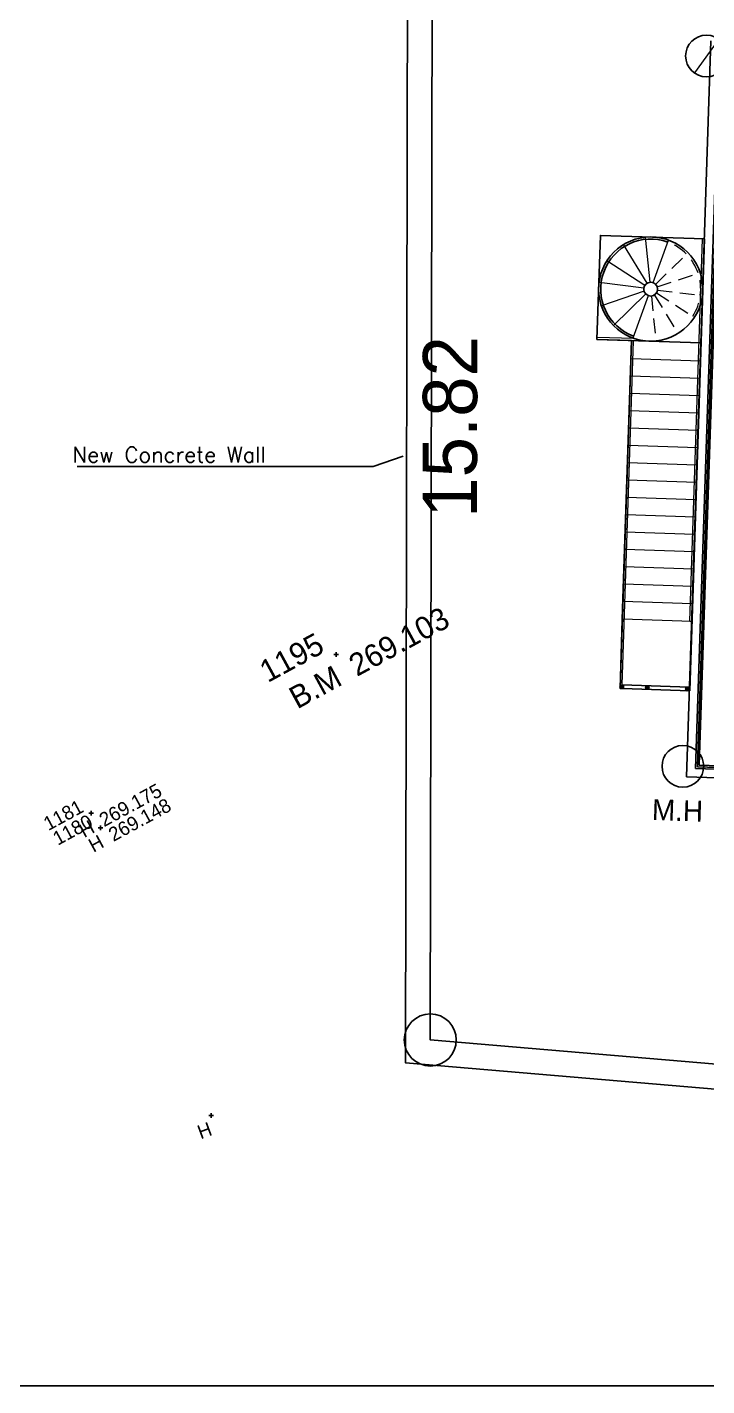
# Model space of a CAD drawing. Extents: x 152089 to 152185, y 180985 to 181226.
# Drawn here: x 152126.65 to 152135.42, y 181132.66 to 181150.18 of the extents above; entities that cross this region are included whole.
import ezdxf
from ezdxf.enums import TextEntityAlignment as Align

# ---------------------------------------------------------------- set-up
doc = ezdxf.new("R2010")
doc.units = 0
doc.header["$LTSCALE"] = 3
doc.header["$MEASUREMENT"] = 0
doc.header["$PDMODE"] = 2
doc.header["$PDSIZE"] = 0.03
for name, pattern in [('AUSGEZOGEN', [0]), ('HIDDEN', [9.525, 6.35, -3.175]), ('SOLID_LINE', [0]), ('VONLAYER', [0])]:
    doc.linetypes.add(name, pattern=pattern)
doc.layers.get('0').update_dxf_attribs({"linetype": 'CONTINUOUS'})
doc.layers.get('DEFPOINTS').update_dxf_attribs({"linetype": 'CONTINUOUS'})
doc.layers.add('dimentions', color=241, linetype='CONTINUOUS', lineweight=20)
for name, color, linetype in [('EBENE0', 7, 'AUSGEZOGEN'), ('ELEV', 1, 'CONTINUOUS'), ('HATSH', 252, 'CONTINUOUS'), ('Height', 7, 'CONTINUOUS'), ('LE', 141, 'CONTINUOUS'), ('Point Code', 7, 'CONTINUOUS'), ('Point ID', 7, 'CONTINUOUS'), ('Point_ID', 7, 'CONTINUOUS'), ('POLI', 3, 'CONTINUOUS'), ('Stairs', 231, 'CONTINUOUS'), ('TEXTS', 1, 'CONTINUOUS')]:
    doc.layers.add(name, color=color, linetype=linetype)
doc.styles.add('ROMANS', font='romans.shx')
doc.dimstyles.get("Standard").update_dxf_attribs({"dimtxt": 0.7, "dimasz": 4.572, "dimexe": 4.572, "dimexo": 1.5875, "dimgap": 0.01, "dimtad": 1, "dimzin": 0, "dimdsep": 46, "dimtxsty": 'Standard', "dimcen": 2.286, "dimse1": 1, "dimse2": 1, "dimsd1": 1, "dimsd2": 1, "dimadec": 0, "dimazin": 0, "dimtfac": 1, "dimtofl": 0, "dimtmove": 0, "dimatfit": 3, "dimfxl": 1, "dimtolj": 1, "dimtzin": 0, "dimarcsym": 0})

# ---------------------------------------------------------------- blocks, each defined once
blk = doc.blocks.new('*D151')
at = {"layer": 'DEFPOINTS', "color": 0, "transparency": 16777216}
for p in [(152131.851, 181137.117, 260.069), (152149.019, 181136.367), (152148.959, 181135.664, 260.069)]:
    blk.add_point(p, dxfattribs=at)
at = {"color": 0, "transparency": 16777216, "insert": (152140.495, 181137.452), "char_height": 0.7, "attachment_point": 5, "rotation": 355.1461}
blk.add_mtext('\\A1;17.17', dxfattribs=at)
blk = doc.blocks.new('*D152')
at = {"layer": 'DEFPOINTS', "color": 0, "transparency": 16777216}
for p in [(152131.879, 181152.934, 260.069), (152131.851, 181137.117, 260.069), (152132.456, 181137.116)]:
    blk.add_point(p, dxfattribs=at)
at = {"color": 0, "transparency": 16777216, "insert": (152132.11, 181145.025), "char_height": 0.7, "attachment_point": 5, "rotation": 89.8983}
blk.add_mtext('\\A1;15.82', dxfattribs=at)

msp = doc.modelspace()

# ---------------------------------------------------------------- hatches: boundary and pattern name
at = {"lineweight": 13}
h = msp.add_hatch(dxfattribs=at)
h.set_pattern_fill('ANSI36', color=8, scale=0.896)
h.set_pattern_definition([(45, (16058.4292, 38528.7486), (1.50868303, 5.53183777), [7.112, -1.4224, 0, -1.4224])])
h.paths.add_polyline_path([(152135.574, 181150.028, 0.612099), (152135.147, 181149.81, 0.240619), (152135.259, 181149.592)])
at = {"layer": 'Stairs', "linetype": 'VONLAYER'}
h = msp.add_hatch(color=256, dxfattribs=at)
edge = h.paths.add_edge_path()
edge.add_arc((152134.322, 181141.672), 0.0224, 0, 360)
h = msp.add_hatch(color=256, dxfattribs=at)
edge = h.paths.add_edge_path()
edge.add_arc((152134.652, 181141.663), 0.0224, 0, 360)
h = msp.add_hatch(color=256, dxfattribs=at)
edge = h.paths.add_edge_path()
edge.add_arc((152135.168, 181141.645), 0.0224, 0, 360)

# ---------------------------------------------------------------- linework, layer by layer
at = {"color": 9, "lineweight": 13}
msp.add_line((152135.574, 181150.028, -20.401), (152135.259, 181149.592, -20.401), dxfattribs=at)
at = {"color": 2}
msp.add_circle((152131.851, 181137.117, -344.028), 0.336, dxfattribs=at)
at = {"color": 0, "linetype": 'SOLID_LINE'}
for p in [(152130.636, 181142.09, -345.758), (152127.475, 181140.043, -345.066), (152127.595, 181139.853, -345.082), (152129.023, 181136.141, -344.697)]:
    msp.add_point(p, dxfattribs=at)
at = {"layer": 'dimentions'}
for p, q in [((152134.649, 181146.879, 206.417), (152134.345, 181147.376, 206.417)), ((152134.687, 181146.892, 206.417), (152134.628, 181147.471, 206.417)), ((152134.726, 181146.887, 206.417), (152134.925, 181147.434, 206.417)), ((152135.199, 181142.518, 206.417), (152135.363, 181147.453, 206.417)), ((152134.62, 181146.851, 206.417), (152134.131, 181147.167, 206.417)), ((152134.607, 181146.814, 206.417), (152134.029, 181146.886, 206.417)), ((152134.611, 181146.774, 206.417), (152134.059, 181146.588, 206.417)), ((152134.632, 181146.74, 206.417), (152134.215, 181146.333, 206.417)), ((152134.665, 181146.718, 206.417), (152134.466, 181146.171, 206.417)), ((152134.449, 181146.138, 206.417), (152134.002, 181146.153, 206.417)), ((152134.477, 181146.164, 206.417), (152134.003, 181146.18, 206.417)), ((152134.329, 181141.696, 206.417), (152134.476, 181146.137, 206.417)), ((152134.334, 181142.682, 206.417), (152134.449, 181146.138, 206.417)), ((152135.337, 181145.875, 206.417), (152134.442, 181145.905, 206.417)), ((152135.335, 181145.798, 206.417), (152135.29, 181144.455, 206.417)), ((152135.33, 181145.651, 206.417), (152134.434, 181145.681, 206.417)), ((152135.322, 181145.428, 206.417), (152134.427, 181145.457, 206.417)), ((152135.315, 181145.204, 206.417), (152134.419, 181145.234, 206.417)), ((152135.307, 181144.98, 206.417), (152134.412, 181145.01, 206.417)), ((152135.3, 181144.756, 206.417), (152134.404, 181144.786, 206.417)), ((152135.292, 181144.532, 206.417), (152134.397, 181144.562, 206.417)), ((152135.209, 181142.037, 206.417), (152135.29, 181144.455, 206.417)), ((152135.285, 181144.308, 206.417), (152134.39, 181144.338, 206.417)), ((152135.278, 181144.084, 206.417), (152134.382, 181144.114, 206.417)), ((152135.27, 181143.86, 206.417), (152134.375, 181143.89, 206.417)), ((152135.263, 181143.637, 206.417), (152134.367, 181143.666, 206.417)), ((152135.255, 181143.413, 206.417), (152134.36, 181143.442, 206.417)), ((152135.248, 181143.189, 206.417), (152134.352, 181143.219, 206.417)), ((152135.24, 181142.965, 206.417), (152134.345, 181142.995, 206.417)), ((152135.233, 181142.741, 206.417), (152134.337, 181142.771, 206.417)), ((152135.225, 181142.517, 206.417), (152134.33, 181142.547, 206.417))]:
    msp.add_line(p, q, dxfattribs=at)
at = {"layer": 'dimentions', "color": 1, "linetype": 'HIDDEN', "ltscale": 0.01}
for p, q in [((152134.76, 181146.865, 206.417), (152135.177, 181147.272, 206.417)), ((152134.781, 181146.831, 206.417), (152135.333, 181147.017, 206.417)), ((152134.705, 181146.713, 206.417), (152134.763, 181146.134, 206.417)), ((152134.743, 181146.726, 206.417), (152135.047, 181146.229, 206.417)), ((152134.743, 181146.726, 206.417), (152135.047, 181146.229, 206.417)), ((152134.771, 181146.754, 206.417), (152135.261, 181146.438, 206.417)), ((152134.785, 181146.791, 206.417), (152135.363, 181146.719, 206.417))]:
    msp.add_line(p, q, dxfattribs=at)
msp.add_arc((152134.696, 181146.803, 206.417), 0.645, 327.1797, 70.0368, dxfattribs=at)
at = {"layer": 'EBENE0', "color": 8, "linetype": 'AUSGEZOGEN'}
for p, q in [((152135.474, 181150.004, 206.417), (152135.159, 181140.512, 206.417)), ((152135.159, 181140.512, 206.417), (152144.651, 181140.196, 206.417)), ((152135.159, 181140.512, 206.417), (152144.651, 181140.196, 206.417))]:
    msp.add_line(p, q, dxfattribs=at)
at = {"layer": 'ELEV', "color": 8, "elevation": 206.417}
for points in [[(152135.274, 181140.62), (152135.583, 181149.888), (152144.851, 181149.58), (152144.543, 181140.312)], [(152135.298, 181140.642), (152135.604, 181149.865), (152144.828, 181149.558), (152144.521, 181140.335)], [(152135.321, 181140.663), (152135.626, 181149.842), (152144.805, 181149.537), (152144.5, 181140.358)]]:
    msp.add_lwpolyline(points, close=True, dxfattribs=at)
at = {"layer": 'HATSH', "elevation": -506.571}
msp.add_lwpolyline([(152131.502, 181144.649), (152131.116, 181144.514), (152127.296, 181144.514)], dxfattribs=at)
at = {"layer": 'Height', "color": 4, "linetype": 'SOLID_LINE', "elevation": -344.028, "flags": 128}
msp.add_lwpolyline([(152149.444, 181135.302), (152148.16, 181138.594), (152149.091, 181145.997), (152148.433, 181153.805), (152131.56, 181153.243), (152131.53, 181136.823)], close=True, dxfattribs=at)
msp.add_lwpolyline([(152148.959, 181135.664), (152148.959, 181135.664), (152147.833, 181138.553), (152148.769, 181146.003), (152148.139, 181153.475), (152131.879, 181152.934), (152131.879, 181152.934), (152131.851, 181137.117), (152131.851, 181137.117), (152148.959, 181135.664)], dxfattribs=at)
at = {"layer": 'Height', "color": 4, "linetype": 'SOLID_LINE'}
for centre in [(152135.416, 181149.81, -20.401), (152135.111, 181140.647, -20.401)]:
    msp.add_circle(centre, 0.269, dxfattribs=at)
at = {"layer": 'LE'}
for p, q in [((152134.047, 181147.496, 206.417), (152135.39, 181147.452, 206.417)), ((152135.345, 181146.109, 206.417), (152134.002, 181146.153, 206.417))]:
    msp.add_line(p, q, dxfattribs=at)
for radius in [0.672, 0.0896]:
    msp.add_circle((152134.696, 181146.803, 206.417), radius, dxfattribs=at)
msp.add_arc((152134.696, 181146.803, 206.417), 0.645, 70.0368, 250.0368, dxfattribs=at)
at = {"layer": 'Stairs', "linetype": 'VONLAYER'}
for p, q in [((152134.334, 181142.682, 206.417), (152134.3, 181141.652, 206.417)), ((152135.225, 181142.517, 206.417), (152135.199, 181142.518, 206.417)), ((152134.329, 181141.696, 206.417), (152135.197, 181141.667, 206.417)), ((152134.33, 181141.651, 206.417), (152135.199, 181141.622, 206.417)), ((152134.345, 181141.65, 206.417), (152134.346, 181141.695, 206.417))]:
    msp.add_line(p, q, dxfattribs=at)
for centre in [(152134.322, 181141.672, 206.417), (152134.652, 181141.663, 206.417), (152135.168, 181141.645, 206.417)]:
    msp.add_circle(centre, 0.0224, dxfattribs=at)
at = {"layer": 'TEXTS', "elevation": -506.571}
msp.add_lwpolyline([(152110.681, 181163.321), (152151.159, 181163.321), (152151.159, 181132.656), (152110.681, 181132.656)], close=True, dxfattribs=at)
at = {"layer": 'TEXTS', "color": 2, "elevation": 206.417}
msp.add_lwpolyline([(152135.199, 181141.622), (152134.33, 181141.651), (152134.3, 181141.652), (152134.449, 181146.138), (152134.002, 181146.153), (152134.047, 181147.496), (152135.39, 181147.452)], close=True, dxfattribs=at)

# ---------------------------------------------------------------- texts
at = {"layer": 'Height', "color": 4, "linetype": 'SOLID_LINE'}
for s, height, p in [('269.103', 0.288, (152130.767, 181142.052, -345.758)), ('269.175', 0.18, (152127.556, 181140.019, -345.066)), ('269.148', 0.18, (152127.676, 181139.829, -345.082))]:
    msp.add_text(s, height=height, rotation=28.5317, dxfattribs=at).set_placement(p, align=Align.TOP_LEFT)
at = {"layer": 'Point Code', "color": 5, "linetype": 'SOLID_LINE'}
for s, height, rotation, p in [('B.M', 0.288, 28.5317, (152130.598, 181141.96, -345.758)), ('H', 0.18, 28.5317, (152127.451, 181139.962, -345.066)), ('H', 0.18, 28.5317, (152127.571, 181139.772, -345.082)), ('H', 0.18, 20.4414, (152128.988, 181136.064, -344.697))]:
    msp.add_text(s, height=height, rotation=rotation, dxfattribs=at).set_placement(p, align=Align.TOP_RIGHT)
at = {"layer": 'Point ID', "color": 1, "linetype": 'SOLID_LINE'}
for s, height, p in [('1195', 0.288, (152130.506, 181142.129, -345.758)), ('1181', 0.18, (152127.393, 181140.067, -345.066)), ('1180', 0.18, (152127.514, 181139.877, -345.082))]:
    msp.add_text(s, height=height, rotation=28.5317, dxfattribs=at).set_placement(p, align=Align.RIGHT)
at = {"layer": 'Point_ID', "color": 1, "linetype": 'SOLID_LINE'}
msp.add_text('M.H', height=0.2688, rotation=358.0956, dxfattribs=at).set_placement((152135.367, 181139.933, -20.401), align=Align.RIGHT)
at = {"layer": 'POLI', "color": 6, "style": 'ROMANS'}
msp.add_text('New Concrete Wall', height=0.2, dxfattribs=at).set_placement((152127.236, 181144.566, -506.571))

# ---------------------------------------------------------------- dimensions: what is measured, and where the dimension line sits
at = {"color": 3}
for p1, p2, distance, picture, middle in [((152131.879, 181152.934, -344.028), (152131.851, 181137.117, -344.028), 0.605, '*D152', (152132.11, 181145.025, -604.097)), ((152131.851, 181137.117, -344.028), (152148.959, 181135.664, -344.028), 0.705, '*D151', (152140.495, 181137.452, -604.097))]:
    dim = msp.add_aligned_dim(p1=p1, p2=p2, distance=distance, dimstyle='Standard', dxfattribs=at)
    dim.commit()
    dim.dimension.update_dxf_attribs({"geometry": picture, "text_midpoint": middle})

doc.saveas('drawing.dxf')
